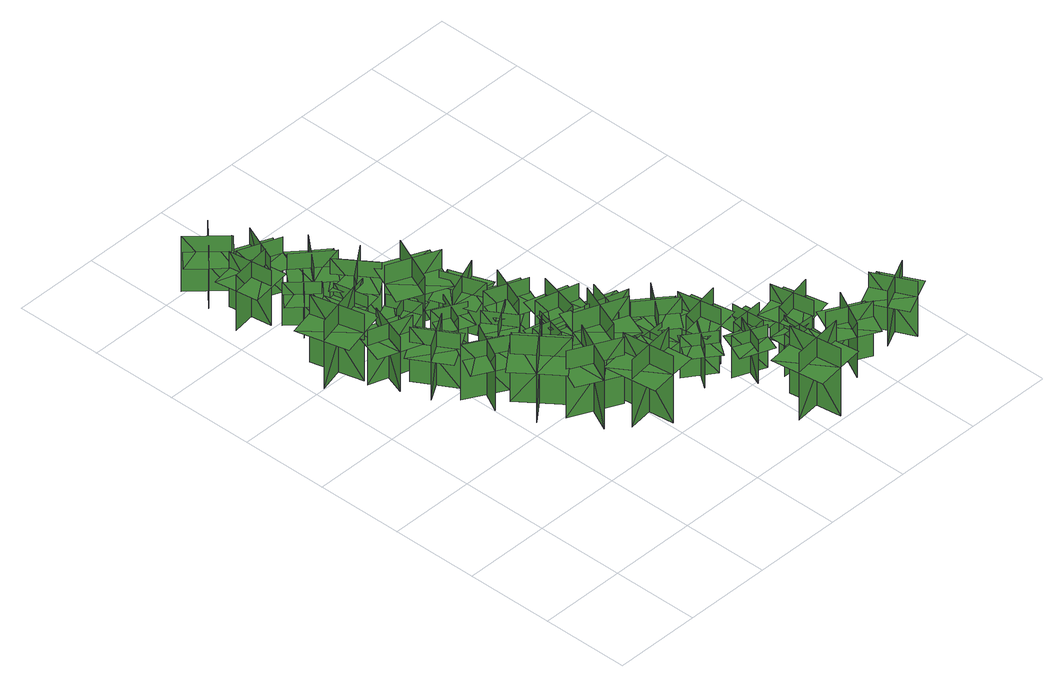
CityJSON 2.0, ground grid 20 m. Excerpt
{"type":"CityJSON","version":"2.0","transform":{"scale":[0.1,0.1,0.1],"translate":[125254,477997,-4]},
"CityObjects":{
"tree1":{"type":"SolitaryVegetationObject","geometry":[{"type":"MultiSurface","lod":"1","boundaries":[[[0,1,2]],[[0,2,3]],[[4,5,6]],[[4,6,7]],[[8,9,10]],[[8,10,11]],[[8,11,12]],[[8,12,13]]]}]},
"tree2":{"type":"SolitaryVegetationObject","geometry":[{"type":"MultiSurface","lod":"1","boundaries":[[[14,15,16]],[[14,16,17]],[[18,19,20]],[[18,20,21]],[[22,23,24]],[[22,24,25]],[[22,25,26]],[[22,26,27]]]}]},
"tree3":{"type":"SolitaryVegetationObject","geometry":[{"type":"MultiSurface","lod":"1","boundaries":[[[28,29,30]],[[28,30,31]],[[32,33,34]],[[32,34,35]],[[36,37,38]],[[36,38,39]],[[36,39,40]],[[36,40,41]]]}]},
"tree4":{"type":"SolitaryVegetationObject","geometry":[{"type":"MultiSurface","lod":"1","boundaries":[[[42,43,44]],[[42,44,45]],[[46,47,48]],[[46,48,49]],[[50,51,52]],[[50,52,53]],[[50,53,54]],[[50,54,55]]]}]},
"tree5":{"type":"SolitaryVegetationObject","geometry":[{"type":"MultiSurface","lod":"1","boundaries":[[[56,57,58]],[[56,58,59]],[[60,61,62]],[[60,62,63]],[[64,65,66]],[[64,66,67]],[[64,67,68]],[[64,68,69]]]}]},
"tree6":{"type":"SolitaryVegetationObject","geometry":[{"type":"MultiSurface","lod":"1","boundaries":[[[70,71,72]],[[70,72,73]],[[74,75,76]],[[74,76,77]],[[78,79,80]],[[78,80,81]],[[78,81,82]],[[78,82,83]]]}]},
"tree7":{"type":"SolitaryVegetationObject","geometry":[{"type":"MultiSurface","lod":"1","boundaries":[[[84,85,86]],[[84,86,87]],[[88,89,90]],[[88,90,91]],[[92,93,94]],[[92,94,95]],[[92,95,96]],[[92,96,97]]]}]},
"tree8":{"type":"SolitaryVegetationObject","geometry":[{"type":"MultiSurface","lod":"1","boundaries":[[[98,99,100]],[[98,100,101]],[[102,103,104]],[[102,104,105]],[[106,107,108]],[[106,108,109]],[[106,109,110]],[[106,110,111]]]}]},
"tree9":{"type":"SolitaryVegetationObject","geometry":[{"type":"MultiSurface","lod":"1","boundaries":[[[112,113,114]],[[112,114,115]],[[116,117,118]],[[116,118,119]],[[120,121,122]],[[120,122,123]],[[120,123,124]],[[120,124,125]]]}]},
"tree10":{"type":"SolitaryVegetationObject","geometry":[{"type":"MultiSurface","lod":"1","boundaries":[[[126,127,128]],[[126,128,129]],[[130,131,132]],[[130,132,133]],[[134,135,136]],[[134,136,137]],[[134,137,138]],[[134,138,139]]]}]},
"tree11":{"type":"SolitaryVegetationObject","geometry":[{"type":"MultiSurface","lod":"1","boundaries":[[[140,141,142]],[[140,142,143]],[[144,145,146]],[[144,146,147]],[[148,149,150]],[[148,150,151]],[[148,151,152]],[[148,152,153]]]}]},
"tree12":{"type":"SolitaryVegetationObject","geometry":[{"type":"MultiSurface","lod":"1","boundaries":[[[154,155,156]],[[154,156,157]],[[158,159,160]],[[158,160,161]],[[162,163,164]],[[162,164,165]],[[162,165,166]],[[162,166,167]]]}]},
"tree13":{"type":"SolitaryVegetationObject","geometry":[{"type":"MultiSurface","lod":"1","boundaries":[[[168,169,170]],[[168,170,171]],[[172,173,174]],[[172,174,175]],[[176,177,178]],[[176,178,179]],[[176,179,180]],[[176,180,181]]]}]},
"tree14":{"type":"SolitaryVegetationObject","geometry":[{"type":"MultiSurface","lod":"1","boundaries":[[[182,183,184]],[[182,184,185]],[[186,187,188]],[[186,188,189]],[[190,191,192]],[[190,192,193]],[[190,193,194]],[[190,194,195]]]}]},
"tree15":{"type":"SolitaryVegetationObject","geometry":[{"type":"MultiSurface","lod":"1","boundaries":[[[196,197,198]],[[196,198,199]],[[200,201,202]],[[200,202,203]],[[204,205,206]],[[204,206,207]],[[204,207,208]],[[204,208,209]]]}]},
"tree16":{"type":"SolitaryVegetationObject","geometry":[{"type":"MultiSurface","lod":"1","boundaries":[[[210,211,212]],[[210,212,213]],[[214,215,216]],[[214,216,217]],[[218,219,220]],[[218,220,221]],[[218,221,222]],[[218,222,223]]]}]},
"tree17":{"type":"SolitaryVegetationObject","geometry":[{"type":"MultiSurface","lod":"1","boundaries":[[[224,225,226]],[[224,226,227]],[[228,229,230]],[[228,230,231]],[[232,233,234]],[[232,234,235]],[[232,235,236]],[[232,236,237]]]}]},
"tree18":{"type":"SolitaryVegetationObject","geometry":[{"type":"MultiSurface","lod":"1","boundaries":[[[238,239,240]],[[238,240,241]],[[242,243,244]],[[242,244,245]],[[246,247,248]],[[246,248,249]],[[246,249,250]],[[246,250,251]]]}]},
"tree19":{"type":"SolitaryVegetationObject","geometry":[{"type":"MultiSurface","lod":"1","boundaries":[[[252,253,254]],[[252,254,255]],[[256,257,258]],[[256,258,259]],[[260,261,262]],[[260,262,263]],[[260,263,264]],[[260,264,265]]]}]},
"tree20":{"type":"SolitaryVegetationObject","geometry":[{"type":"MultiSurface","lod":"1","boundaries":[[[266,267,268]],[[266,268,269]],[[270,271,272]],[[270,272,273]],[[274,275,276]],[[274,276,277]],[[274,277,278]],[[274,278,279]]]}]},
"tree21":{"type":"SolitaryVegetationObject","geometry":[{"type":"MultiSurface","lod":"1","boundaries":[[[280,281,282]],[[280,282,283]],[[284,285,286]],[[284,286,287]],[[288,289,290]],[[288,290,291]],[[288,291,292]],[[288,292,293]]]}]},
"tree22":{"type":"SolitaryVegetationObject","geometry":[{"type":"MultiSurface","lod":"1","boundaries":[[[294,295,296]],[[294,296,297]],[[298,299,300]],[[298,300,301]],[[302,303,304]],[[302,304,305]],[[302,305,306]],[[302,306,307]]]}]},
"tree23":{"type":"SolitaryVegetationObject","geometry":[{"type":"MultiSurface","lod":"1","boundaries":[[[308,309,310]],[[308,310,311]],[[312,313,314]],[[312,314,315]],[[316,317,318]],[[316,318,319]],[[316,319,320]],[[316,320,321]]]}]},
"tree24":{"type":"SolitaryVegetationObject","geometry":[{"type":"MultiSurface","lod":"1","boundaries":[[[322,323,324]],[[322,324,325]],[[326,327,328]],[[326,328,329]],[[330,331,332]],[[330,332,333]],[[330,333,334]],[[330,334,335]]]}]},
"tree25":{"type":"SolitaryVegetationObject","geometry":[{"type":"MultiSurface","lod":"1","boundaries":[[[336,337,338]],[[336,338,339]],[[340,341,342]],[[340,342,343]],[[344,345,346]],[[344,346,347]],[[344,347,348]],[[344,348,349]]]}]},
"tree26":{"type":"SolitaryVegetationObject","geometry":[{"type":"MultiSurface","lod":"1","boundaries":[[[350,351,352]],[[350,352,353]],[[354,355,356]],[[354,356,357]],[[358,359,360]],[[358,360,361]],[[358,361,362]],[[358,362,363]]]}]},
"tree27":{"type":"SolitaryVegetationObject","geometry":[{"type":"MultiSurface","lod":"1","boundaries":[[[364,365,366]],[[364,366,367]],[[368,369,370]],[[368,370,371]],[[372,373,374]],[[372,374,375]],[[372,375,376]],[[372,376,377]]]}]},
"tree28":{"type":"SolitaryVegetationObject","geometry":[{"type":"MultiSurface","lod":"1","boundaries":[[[378,379,380]],[[378,380,381]],[[382,383,384]],[[382,384,385]],[[386,387,388]],[[386,388,389]],[[386,389,390]],[[386,390,391]]]}]},
"tree29":{"type":"SolitaryVegetationObject","geometry":[{"type":"MultiSurface","lod":"1","boundaries":[[[392,393,394]],[[392,394,395]],[[396,397,398]],[[396,398,399]],[[400,401,402]],[[400,402,403]],[[400,403,404]],[[400,404,405]]]}]},
"tree30":{"type":"SolitaryVegetationObject","geometry":[{"type":"MultiSurface","lod":"1","boundaries":[[[406,407,408]],[[406,408,409]],[[410,411,412]],[[410,412,413]],[[414,415,416]],[[414,416,417]],[[414,417,418]],[[414,418,419]]]}]},
"tree31":{"type":"SolitaryVegetationObject","geometry":[{"type":"MultiSurface","lod":"1","boundaries":[[[420,421,422]],[[420,422,423]],[[424,425,426]],[[424,426,427]],[[428,429,430]],[[428,430,431]],[[428,431,432]],[[428,432,433]]]}]},
"tree32":{"type":"SolitaryVegetationObject","geometry":[{"type":"MultiSurface","lod":"1","boundaries":[[[434,435,436]],[[434,436,437]],[[438,439,440]],[[438,440,441]],[[442,443,444]],[[442,444,445]],[[442,445,446]],[[442,446,447]]]}]},
"tree33":{"type":"SolitaryVegetationObject","geometry":[{"type":"MultiSurface","lod":"1","boundaries":[[[448,449,450]],[[448,450,451]],[[452,453,454]],[[452,454,455]],[[456,457,458]],[[456,458,459]],[[456,459,460]],[[456,460,461]]]}]},
"tree34":{"type":"SolitaryVegetationObject","geometry":[{"type":"MultiSurface","lod":"1","boundaries":[[[462,463,464]],[[462,464,465]],[[466,467,468]],[[466,468,469]],[[470,471,472]],[[470,472,473]],[[470,473,474]],[[470,474,475]]]}]},
"tree35":{"type":"SolitaryVegetationObject","geometry":[{"type":"MultiSurface","lod":"1","boundaries":[[[476,477,478]],[[476,478,479]],[[480,481,482]],[[480,482,483]],[[484,485,486]],[[484,486,487]],[[484,487,488]],[[484,488,489]]]}]}
},
"vertices":[
[22,801,7],[140,831,7],[140,831,177],[22,801,177],[92,759,7],[62,877,7],[62,877,177],[92,759,177],[92,759,129],[151,774,129],[121,892,129],[62,877,129],[3,862,129],[33,744,129],
[84,743,11],[178,711,11],[178,711,149],[84,743,149],[113,683,11],[145,777,11],[145,777,149],[113,683,149],[113,683,111],[160,667,111],[192,761,111],[145,777,111],[98,794,111],[66,699,111],
[135,621,11],[220,672,11],[220,672,149],[135,621,149],[199,604,11],[148,690,11],[148,690,149],[199,604,149],[199,604,110],[242,630,110],[191,715,110],[148,690,110],[105,665,110],[156,579,110],
[262,531,11],[174,579,11],[174,579,150],[262,531,150],[243,595,11],[196,508,11],[196,508,150],[243,595,150],[243,595,111],[200,619,111],[152,531,111],[196,508,111],[239,484,111],[287,571,111],
[90,1005,10],[76,1104,10],[76,1104,149],[90,1005,149],[130,1058,10],[32,1044,10],[32,1044,149],[130,1058,149],[130,1058,110],[123,1108,110],[25,1093,110],[32,1044,110],[39,995,110],[137,1009,110],
[238,507,9],[313,411,9],[313,411,179],[238,507,179],[227,426,9],[323,502,9],[323,502,179],[227,426,179],[227,426,131],[265,378,131],[361,454,131],[323,502,131],[286,549,131],[190,474,131],
[158,934,12],[103,988,12],[103,988,120],[158,934,120],[158,985,12],[104,930,12],[104,930,120],[158,985,120],[158,985,90],[131,1012,90],[76,957,90],[104,930,90],[131,903,90],[186,958,90],
[118,1136,7],[49,1207,7],[49,1207,146],[118,1136,146],[120,1202,7],[48,1132,7],[48,1132,146],[120,1202,146],[120,1202,107],[85,1238,107],[13,1168,107],[48,1132,107],[83,1097,107],[154,1166,107],
[278,395,7],[387,342,7],[387,342,176],[278,395,176],[304,318,7],[357,428,7],[357,428,176],[304,318,176],[304,318,129],[358,292,129],[412,401,129],[357,428,129],[302,454,129],[249,345,129],
[147,869,10],[222,885,10],[222,885,117],[147,869,117],[190,841,10],[173,916,10],[173,916,117],[190,841,117],[190,841,87],[228,849,87],[211,925,87],[173,916,87],[135,908,87],[152,832,87],
[122,1037,6],[161,1129,6],[161,1129,144],[122,1037,144],[184,1062,6],[92,1100,6],[92,1100,144],[184,1062,144],[184,1062,105],[203,1107,105],[111,1146,105],[92,1100,105],[73,1055,105],[164,1016,105],
[216,818,11],[245,746,11],[245,746,119],[216,818,119],[196,770,11],[267,800,11],[267,800,119],[196,770,119],[196,770,89],[210,735,89],[282,764,89],[267,800,89],[252,836,89],[181,806,89],
[308,685,12],[238,718,12],[238,718,120],[308,685,120],[291,734,12],[258,664,12],[258,664,120],[291,734,120],[291,734,90],[256,750,90],[223,680,90],[258,664,90],[293,648,90],[326,718,90],
[344,281,9],[465,296,9],[465,296,178],[344,281,178],[407,231,9],[393,351,9],[393,351,178],[407,231,178],[407,231,131],[468,238,131],[453,359,131],[393,351,131],[332,344,131],[347,223,131],
[153,1021,5],[229,956,5],[229,956,144],[153,1021,144],[158,955,5],[223,1030,5],[223,1030,144],[158,955,144],[158,955,105],[196,922,105],[261,998,105],[223,1030,105],[185,1063,105],[120,987,105],
[259,869,6],[200,950,6],[200,950,144],[259,869,144],[269,935,6],[189,876,6],[189,876,144],[269,935,144],[269,935,105],[240,975,105],[159,916,105],[189,876,105],[218,836,105],[299,895,105],
[296,593,12],[361,635,12],[361,635,120],[296,593,120],[346,582,12],[304,647,12],[304,647,120],[346,582,120],[346,582,90],[379,603,90],[336,668,90],[304,647,90],[271,625,90],[314,561,90],
[305,862,6],[256,751,6],[256,751,175],[305,862,175],[229,833,6],[340,784,6],[340,784,175],[229,833,175],[229,833,128],[204,778,128],[316,728,128],[340,784,128],[365,840,128],[254,889,128],
[407,516,13],[332,535,13],[332,535,121],[407,516,121],[381,561,13],[362,486,13],[362,486,121],[381,561,121],[381,561,90],[343,570,90],[324,495,90],[362,486,90],[399,476,90],[418,551,90],
[316,769,6],[352,676,6],[352,676,145],[316,769,145],[289,708,6],[382,744,6],[382,744,145],[289,708,145],[289,708,106],[307,662,106],[400,698,106],[382,744,106],[364,791,106],[271,755,106],
[445,495,9],[400,382,9],[400,382,178],[445,495,178],[370,463,9],[483,418,9],[483,418,178],[370,463,178],[370,463,130],[348,407,130],[461,362,130],[483,418,130],[506,475,130],[392,520,130],
[420,626,7],[328,663,7],[328,663,146],[420,626,146],[394,687,7],[357,595,7],[357,595,146],[394,687,146],[394,687,107],[348,706,107],[311,614,107],[357,595,107],[403,576,107],[441,669,107],
[471,542,8],[375,568,8],[375,568,147],[471,542,147],[438,600,8],[413,503,8],[413,503,147],[438,600,147],[438,600,108],[390,612,108],[364,516,108],[413,503,108],[461,491,108],[486,587,108],
[519,366,11],[442,362,11],[442,362,119],[519,366,119],[481,400,11],[485,323,11],[485,323,119],[481,400,119],[481,400,88],[443,399,88],[447,321,88],[485,323,88],[524,325,88],[520,402,88],
[490,520,8],[460,425,8],[460,425,146],[490,520,146],[431,489,8],[526,460,8],[526,460,146],[431,489,146],[431,489,107],[416,442,107],[511,412,107],[526,460,107],[541,507,107],[446,537,107],
[580,270,9],[517,315,9],[517,315,116],[580,270,116],[572,321,9],[527,258,9],[527,258,116],[572,321,116],[572,321,86],[541,343,86],[495,281,86],[527,258,86],[558,235,86],[604,298,86],
[582,58,8],[703,73,8],[703,73,178],[582,58,178],[646,8,8],[630,128,8],[630,128,178],[646,8,178],[646,8,130],[706,15,130],[691,136,130],[630,128,130],[570,121,130],[586,0,130],
[500,430,7],[578,368,7],[578,368,146],[500,430,146],[507,364,7],[569,442,7],[569,442,146],[507,364,146],[507,364,107],[546,333,107],[608,411,107],[569,442,107],[530,473,107],[468,395,107],
[609,192,9],[638,264,9],[638,264,117],[609,192,117],[657,212,9],[585,241,9],[585,241,117],[657,212,117],[657,212,87],[671,248,87],[599,277,87],[585,241,87],[570,205,87],[642,176,87],
[604,288,7],[586,386,7],[586,386,145],[604,288,145],[642,343,7],[544,324,7],[544,324,145],[642,343,145],[642,343,106],[633,392,106],[535,373,106],[544,324,106],[553,276,106],[651,294,106],
[698,273,6],[620,268,6],[620,268,114],[698,273,114],[659,307,6],[664,230,6],[664,230,114],[659,307,114],[659,307,84],[621,305,84],[625,227,84],[664,230,84],[703,232,84],[698,309,84],
[698,130,11],[699,207,11],[699,207,118],[698,130,118],[735,166,11],[657,167,11],[657,167,118],[735,166,118],[735,166,88],[735,204,88],[658,205,88],[657,167,88],[657,128,88],[734,127,88],
[747,173,6],[726,270,6],[726,270,145],[747,173,145],[783,229,6],[686,208,6],[686,208,145],[783,229,145],[783,229,106],[772,277,106],[675,256,106],[686,208,106],[696,159,106],[794,180,106],
[797,150,10],[752,62,10],[752,62,148],[797,150,148],[734,130,10],[822,85,10],[822,85,148],[734,130,148],[734,130,110],[711,86,110],[800,41,110],[822,85,110],[845,129,110],[756,175,110],
[866,88,6],[955,132,6],[955,132,144],[866,88,144],[928,66,6],[885,156,6],[885,156,144],[928,66,144],[928,66,106],[973,88,106],[930,177,106],[885,156,106],[840,134,106],[884,44,106]
]}
